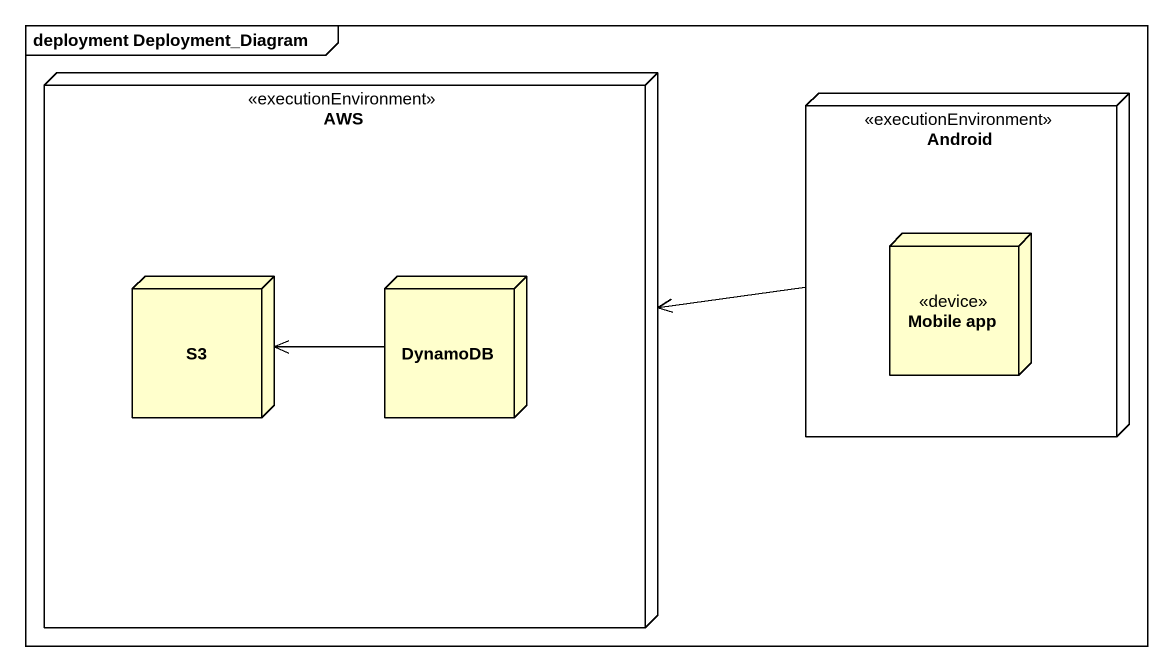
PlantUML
@startuml
mainframe deployment Deployment_Diagram
node AWS <<executionEnvironment>> {
  node S3
  node DynamoDB
}
node Android <<executionEnvironment>> {
  node "Mobile app" as Mobile_app <<device>>
}
Android -left-> AWS
DynamoDB -left-> S3
@enduml
